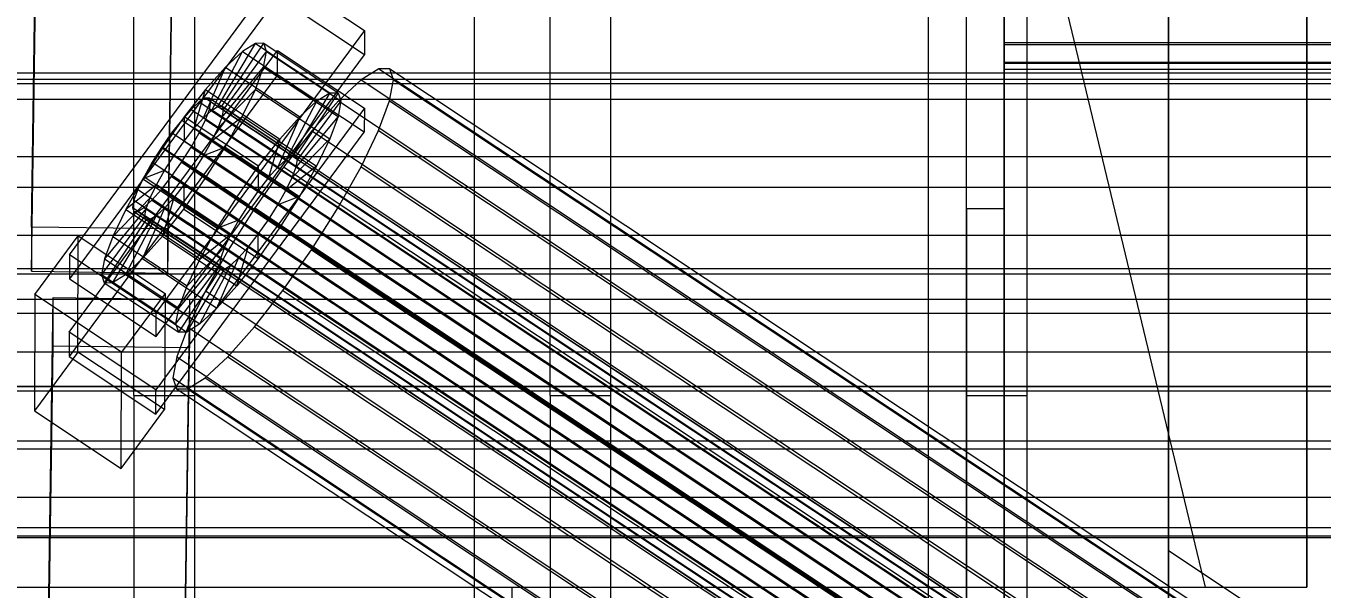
# Model space of a CAD drawing. Header units: millimetres. Extents: x -191664 to 191490, y -197311 to 10263.
# Drawn here: x -379.3 to -208, y -30680.3 to -30605.8 of the extents above; entities that cross this region are included whole.
import ezdxf

# ---------------------------------------------------------------- set-up
doc = ezdxf.new("R2010")
doc.units = ezdxf.units.MM
for name, color, linetype, lineweight in [('COTAS_USUARIO', 1, 'Continuous', 0), ('frontal_briquetadora', 7, 'Continuous', 0), ('frontal_C01', 7, 'Continuous', 0), ('frontal_C02', 7, 'Continuous', 0), ('frontal_C03', 7, 'Continuous', 0), ('frontal_C05-C03', 7, 'Continuous', 0), ('frontal_mezcladora', 7, 'Continuous', 0), ('frontal_secador', 7, 'Continuous', 0)]:
    doc.layers.add(name, color=color, linetype=linetype, lineweight=lineweight)
doc.dimstyles.new('PLANTA_100', dxfattribs={"dimtxt": 250, "dimasz": 150, "dimexe": 150, "dimexo": 80, "dimgap": 100, "dimtad": 1, "dimtih": 1, "dimtoh": 1, "dimdec": 1, "dimdsep": 46, "dimcen": 0.09, "dimclrd": 1, "dimclre": 1, "dimclrt": 1, "dimadec": 0, "dimazin": 0, "dimtfac": 1, "dimtdec": 4, "dimtofl": 0, "dimtmove": 0, "dimatfit": 3, "dimfxl": 1, "dimtolj": 1, "dimtzin": 0, "dimarcsym": 0})

# ---------------------------------------------------------------- blocks, each defined once
blk = doc.blocks.new('*D108')
at = {"layer": 'COTAS_USUARIO', "color": 1, "lineweight": -2, "transparency": 16777216}
for p, q in [((-80, -30400), (-1350, -30400)), ((-1200, -31850), (-1200, -30550)), ((-80, -32000), (-1350, -32000))]:
    blk.add_line(p, q, dxfattribs=at)
at = {"layer": 'COTAS_USUARIO', "color": 1, "transparency": 16777216}
for points in [[(-1225, -30550), (-1175, -30550), (-1200, -30400)], [(-1225, -31850), (-1175, -31850), (-1200, -32000)]]:
    blk.add_solid(points, dxfattribs=at)
at = {"layer": 'Defpoints', "color": 0, "transparency": 16777216}
for p in [(-1200, -30400), (0, -30400), (0, -32000)]:
    blk.add_point(p, dxfattribs=at)
blk = doc.blocks.new('*D109')
at = {"layer": 'COTAS_USUARIO', "color": 1, "lineweight": -2, "transparency": 16777216}
for p, q in [((-80, -28700), (-1350, -28700)), ((-1200, -31850), (-1200, -28850)), ((-80, -32000), (-1350, -32000))]:
    blk.add_line(p, q, dxfattribs=at)
at = {"layer": 'COTAS_USUARIO', "color": 1, "transparency": 16777216}
for points in [[(-1225, -28850), (-1175, -28850), (-1200, -28700)], [(-1225, -31850), (-1175, -31850), (-1200, -32000)]]:
    blk.add_solid(points, dxfattribs=at)
at = {"layer": 'Defpoints', "color": 0, "transparency": 16777216}
for p in [(-1200, -28700), (0, -28700), (0, -32000)]:
    blk.add_point(p, dxfattribs=at)
blk = doc.blocks.new('*D110')
at = {"layer": 'COTAS_USUARIO', "color": 1, "lineweight": -2, "transparency": 16777216}
for p, q in [((-80, -30350), (-1350, -30350)), ((-1200, -31850), (-1200, -30500)), ((-80, -32000), (-1350, -32000))]:
    blk.add_line(p, q, dxfattribs=at)
at = {"layer": 'COTAS_USUARIO', "color": 1, "transparency": 16777216}
for points in [[(-1225, -30500), (-1175, -30500), (-1200, -30350)], [(-1225, -31850), (-1175, -31850), (-1200, -32000)]]:
    blk.add_solid(points, dxfattribs=at)
at = {"layer": 'Defpoints', "color": 0, "transparency": 16777216}
for p in [(-1200, -30350), (0, -30350), (0, -32000)]:
    blk.add_point(p, dxfattribs=at)
blk = doc.blocks.new('*D111')
at = {"layer": 'COTAS_USUARIO', "color": 1, "lineweight": -2, "transparency": 16777216}
for p, q in [((-80, -27700), (-1350, -27700)), ((-1200, -31850), (-1200, -27850)), ((-80, -32000), (-1350, -32000))]:
    blk.add_line(p, q, dxfattribs=at)
at = {"layer": 'COTAS_USUARIO', "color": 1, "transparency": 16777216}
for points in [[(-1225, -27850), (-1175, -27850), (-1200, -27700)], [(-1225, -31850), (-1175, -31850), (-1200, -32000)]]:
    blk.add_solid(points, dxfattribs=at)
at = {"layer": 'Defpoints', "color": 0, "transparency": 16777216}
for p in [(-1200, -27700), (0, -27700), (0, -32000)]:
    blk.add_point(p, dxfattribs=at)
blk = doc.blocks.new('*D121')
at = {"layer": 'COTAS_USUARIO', "color": 1, "lineweight": -2, "transparency": 16777216}
for p, q in [((-80, -29000), (-1350, -29000)), ((-1200, -31850), (-1200, -29150)), ((-80, -32000), (-1350, -32000))]:
    blk.add_line(p, q, dxfattribs=at)
at = {"layer": 'COTAS_USUARIO', "color": 1, "transparency": 16777216}
for points in [[(-1225, -29150), (-1175, -29150), (-1200, -29000)], [(-1225, -31850), (-1175, -31850), (-1200, -32000)]]:
    blk.add_solid(points, dxfattribs=at)
at = {"layer": 'Defpoints', "color": 0, "transparency": 16777216}
for p in [(-1200, -29000), (0, -29000), (0, -32000)]:
    blk.add_point(p, dxfattribs=at)

msp = doc.modelspace()

# ---------------------------------------------------------------- linework, layer by layer
at = {"layer": 'frontal_briquetadora', "color": 9, "true_color": 0xb9c3c2}
for p, q in [((-430, -29820), (-223.45, -30680)), ((-210, -30680), (-210, -29820)), ((-210, -30680), (-210, -30260)), ((-210, -30680), (-210, -30305)), ((-210, -30471), (-210, -30680)), ((-210, -30496), (-210, -30680)), ((-430, -30680), (-223.45, -30680)), ((-430, -30680), (-210, -30680)), ((-223.45, -30680), (-210, -30680))]:
    msp.add_line(p, q, dxfattribs=at)
at = {"layer": 'frontal_briquetadora', "color": 251, "true_color": 0x53616b}
for p, q in [((-430, -30680), (-315, -30680)), ((-315, -30700), (-315, -30680)), ((-260, -30680), (-255, -30680)), ((-260, -30685), (-260, -30680)), ((-255, -30685), (-255, -30680))]:
    msp.add_line(p, q, dxfattribs=at)
at = {"layer": 'frontal_C01', "color": 251, "true_color": 0x586d65}
for p, q in [((-250, -28680.37), (-250, -31735.76)), ((-250, -31740.5), (-250, -28685.1))]:
    msp.add_line(p, q, dxfattribs=at)
at = {"layer": 'frontal_C01', "color": 139, "true_color": 0x345e4e}
for p, q in [((-228.3, -30363.01), (-228.3, -30675.19)), ((-228.3, -30680.88), (-228.3, -30368.7)), ((-130, -30740.44), (-228.3, -30675.19)), ((-228.3, -30675.19), (-228.3, -30987.38)), ((-228.3, -30675.19), (-228.3, -30680.88))]:
    msp.add_line(p, q, dxfattribs=at)
at = {"layer": 'frontal_C01', "color": 139, "true_color": 0x354b57}
for p, q in [((-373.5, -30636.07), (-345.97, -30598.83)), ((-345.97, -30598.83), (-334.5, -30606.44)), ((-345.98, -30602.03), (-373.51, -30639.27)), ((-334.51, -30609.65), (-345.98, -30602.03)), ((-334.5, -30606.44), (-362.03, -30643.68)), ((-334.5, -30606.44), (-334.51, -30609.65)), ((-373.54, -30646.32), (-346.01, -30609.08)), ((-362.04, -30646.88), (-334.51, -30609.65)), ((-346.02, -30612.28), (-346.01, -30609.08)), ((-346.01, -30609.08), (-334.54, -30616.69)), ((-450, -30612.02), (450, -30612.02)), ((-346.02, -30612.28), (-373.55, -30649.52)), ((-334.55, -30619.89), (-346.02, -30612.28)), ((-334.54, -30616.69), (-362.07, -30653.93)), ((-334.54, -30616.69), (-334.55, -30619.89)), ((-362.08, -30657.13), (-334.55, -30619.89)), ((-378.09, -30641.32), (-372.35, -30633.56)), ((-372.41, -30648.93), (-372.35, -30633.56)), ((-372.35, -30633.56), (-360.88, -30641.17)), ((-373.5, -30636.07), (-373.51, -30639.27)), ((-362.03, -30643.68), (-373.5, -30636.07)), ((-373.51, -30639.27), (-362.04, -30646.88)), ((-378.51, -30833.67), (-375.64, -30641.73)), ((-378.09, -30641.32), (-378.14, -30656.69)), ((-366.62, -30648.93), (-378.09, -30641.32)), ((-375.64, -30648.13), (-375.64, -30641.73)), ((-375.64, -30641.73), (-357.65, -30641.97)), ((-360.88, -30641.17), (-366.62, -30648.93)), ((-360.88, -30641.17), (-360.94, -30656.54)), ((-357.65, -30641.97), (-360.51, -30833.92)), ((-357.65, -30641.97), (-357.65, -30648.37)), ((-362.04, -30646.88), (-362.03, -30643.68)), ((-373.54, -30646.32), (-373.55, -30649.52)), ((-362.07, -30653.93), (-373.54, -30646.32)), ((-378.51, -30840.08), (-375.64, -30648.13)), ((-372.41, -30648.93), (-378.14, -30656.69)), ((-357.65, -30648.37), (-375.64, -30648.13)), ((-373.55, -30649.52), (-362.08, -30657.13)), ((-360.94, -30656.54), (-372.41, -30648.93)), ((-366.68, -30664.3), (-366.62, -30648.93)), ((-360.51, -30840.32), (-357.65, -30648.37)), ((-362.08, -30657.13), (-362.07, -30653.93)), ((-378.14, -30656.69), (-366.68, -30664.3)), ((-366.68, -30664.3), (-360.94, -30656.54))]:
    msp.add_line(p, q, dxfattribs=at)
at = {"layer": 'frontal_C01', "color": 155, "true_color": 0x617580}
for p, q in [((-353.89, -30616.46), (-348.92, -30608.14)), ((-353.38, -30616.45), (-347.84, -30608.13)), ((-348.92, -30608.14), (-350.65, -30609.22)), ((-347.84, -30608.13), (-348.92, -30608.14)), ((-348.92, -30608.14), (-339.09, -30614.66)), ((-347.84, -30608.13), (-338.01, -30614.66)), ((-347.47, -30609.2), (-347.84, -30608.13)), ((-354.71, -30616.97), (-350.65, -30609.22)), ((-353.21, -30616.96), (-347.47, -30609.2)), ((-350.65, -30609.22), (-352.9, -30611.3)), ((-350.65, -30609.22), (-340.82, -30615.74)), ((-347.85, -30611.28), (-347.47, -30609.2)), ((-347.47, -30609.2), (-337.64, -30615.73)), ((-355.78, -30617.96), (-352.9, -30611.3)), ((-352.9, -30611.3), (-355.53, -30614.25)), ((-353.38, -30617.94), (-347.85, -30611.28)), ((-352.9, -30611.3), (-343.07, -30617.83)), ((-348.94, -30614.22), (-347.85, -30611.28)), ((-347.85, -30611.28), (-338.02, -30617.8)), ((-355.53, -30614.25), (-358.34, -30617.86)), ((-357.02, -30619.35), (-355.53, -30614.25)), ((-355.53, -30614.25), (-345.7, -30620.78)), ((-353.9, -30619.34), (-348.94, -30614.22)), ((-350.68, -30617.82), (-348.94, -30614.22)), ((-348.94, -30614.22), (-339.11, -30620.74)), ((-339.09, -30614.66), (-344.06, -30622.98)), ((-338.01, -30614.66), (-343.55, -30622.98)), ((-340.82, -30615.74), (-339.09, -30614.66)), ((-339.09, -30614.66), (-338.01, -30614.66)), ((-338.01, -30614.66), (-337.64, -30615.73)), ((-355.78, -30617.96), (-354.71, -30616.97)), ((-354.71, -30616.97), (-353.89, -30616.46)), ((-344.88, -30623.49), (-354.71, -30616.97)), ((-353.89, -30616.46), (-353.38, -30616.45)), ((-344.06, -30622.98), (-353.89, -30616.46)), ((-343.55, -30622.98), (-353.38, -30616.45)), ((-353.38, -30616.45), (-353.21, -30616.96)), ((-353.21, -30616.96), (-353.38, -30617.94)), ((-343.38, -30623.49), (-353.21, -30616.96)), ((-340.82, -30615.74), (-344.88, -30623.49)), ((-337.64, -30615.73), (-343.38, -30623.49)), ((-343.07, -30617.83), (-340.82, -30615.74)), ((-337.64, -30615.73), (-338.02, -30617.8)), ((-358.34, -30617.86), (-361.17, -30621.88)), ((-358.34, -30617.86), (-358.36, -30621.06)), ((-348.52, -30624.38), (-358.34, -30617.86)), ((-357.02, -30619.35), (-355.78, -30617.96)), ((-345.95, -30624.48), (-355.78, -30617.96)), ((-354.72, -30621.04), (-350.68, -30617.82)), ((-353.38, -30617.94), (-353.9, -30619.34)), ((-343.55, -30624.47), (-353.38, -30617.94)), ((-352.94, -30621.84), (-350.68, -30617.82)), ((-350.68, -30617.82), (-340.85, -30624.35)), ((-343.07, -30617.83), (-345.95, -30624.48)), ((-345.7, -30620.78), (-343.07, -30617.83)), ((-338.02, -30617.8), (-343.55, -30624.47)), ((-338.02, -30617.8), (-339.11, -30620.74)), ((-358.36, -30621.06), (-357.02, -30619.35)), ((-347.19, -30625.88), (-357.02, -30619.35)), ((-353.9, -30619.34), (-354.72, -30621.04)), ((-344.07, -30625.86), (-353.9, -30619.34)), ((-361.17, -30621.88), (-363.8, -30626.05)), ((-359.69, -30622.97), (-361.17, -30621.88)), ((-361.17, -30621.88), (-351.34, -30628.41)), ((-359.69, -30622.97), (-358.36, -30621.06)), ((-358.36, -30621.06), (-348.53, -30627.59)), ((-354.72, -30621.04), (-355.8, -30622.95)), ((-355.8, -30622.95), (-352.94, -30621.84)), ((-355.57, -30626), (-352.94, -30621.84)), ((-344.9, -30627.57), (-354.72, -30621.04)), ((-352.94, -30621.84), (-343.11, -30628.37)), ((-348.52, -30624.38), (-345.7, -30620.78)), ((-345.7, -30620.78), (-347.19, -30625.88)), ((-339.11, -30620.74), (-344.07, -30625.86)), ((-339.11, -30620.74), (-340.85, -30624.35)), ((-360.94, -30624.94), (-359.69, -30622.97)), ((-349.86, -30629.49), (-359.69, -30622.97)), ((-355.8, -30622.95), (-357.04, -30624.92)), ((-345.97, -30629.47), (-355.8, -30622.95)), ((-344.88, -30623.49), (-345.95, -30624.48)), ((-344.06, -30622.98), (-344.88, -30623.49)), ((-343.55, -30622.98), (-344.06, -30622.98)), ((-343.38, -30623.49), (-343.55, -30622.98)), ((-343.55, -30624.47), (-343.38, -30623.49)), ((-360.94, -30624.94), (-363.8, -30626.05)), ((-362.01, -30626.84), (-360.94, -30624.94)), ((-351.11, -30631.46), (-360.94, -30624.94)), ((-357.04, -30624.92), (-358.38, -30626.83)), ((-357.04, -30624.92), (-355.57, -30626)), ((-347.21, -30631.44), (-357.04, -30624.92)), ((-351.34, -30628.41), (-348.52, -30624.38)), ((-348.53, -30627.59), (-348.52, -30624.38)), ((-345.95, -30624.48), (-347.19, -30625.88)), ((-340.85, -30624.35), (-344.9, -30627.57)), ((-344.07, -30625.86), (-343.55, -30624.47)), ((-340.85, -30624.35), (-343.11, -30628.37)), ((-363.8, -30626.05), (-366.06, -30630.07)), ((-362.01, -30626.84), (-366.06, -30630.07)), ((-363.8, -30626.05), (-353.97, -30632.57)), ((-362.83, -30628.55), (-362.01, -30626.84)), ((-352.18, -30633.37), (-362.01, -30626.84)), ((-358.38, -30626.83), (-359.71, -30628.53)), ((-358.39, -30630.03), (-355.57, -30626)), ((-358.38, -30626.83), (-358.39, -30630.03)), ((-348.55, -30633.35), (-358.38, -30626.83)), ((-355.57, -30626), (-345.74, -30632.53)), ((-347.19, -30625.88), (-348.53, -30627.59)), ((-344.9, -30627.57), (-344.07, -30625.86)), ((-362.83, -30628.55), (-367.79, -30633.67)), ((-363.35, -30629.94), (-362.83, -30628.55)), ((-353, -30635.07), (-362.83, -30628.55)), ((-359.71, -30628.53), (-361.21, -30633.63)), ((-359.71, -30628.53), (-360.96, -30629.93)), ((-349.88, -30635.06), (-359.71, -30628.53)), ((-353.97, -30632.57), (-351.34, -30628.41)), ((-351.34, -30628.41), (-349.86, -30629.49)), ((-348.53, -30627.59), (-349.86, -30629.49)), ((-345.97, -30629.47), (-344.9, -30627.57)), ((-343.11, -30628.37), (-345.97, -30629.47)), ((-343.11, -30628.37), (-345.74, -30632.53)), ((-363.35, -30629.94), (-368.89, -30636.61)), ((-366.06, -30630.07), (-367.79, -30633.67)), ((-366.06, -30630.07), (-356.23, -30636.59)), ((-360.96, -30629.93), (-363.84, -30636.58)), ((-363.53, -30630.93), (-363.35, -30629.94)), ((-353.52, -30636.47), (-363.35, -30629.94)), ((-360.96, -30629.93), (-362.03, -30630.92)), ((-361.21, -30633.63), (-358.39, -30630.03)), ((-351.13, -30636.45), (-360.96, -30629.93)), ((-358.39, -30630.03), (-348.56, -30636.55)), ((-349.86, -30629.49), (-351.11, -30631.46)), ((-347.21, -30631.44), (-345.97, -30629.47)), ((-363.53, -30630.93), (-369.27, -30638.68)), ((-363.36, -30631.43), (-368.9, -30639.76)), ((-362.84, -30631.43), (-367.82, -30639.75)), ((-362.03, -30630.92), (-366.09, -30638.67)), ((-363.36, -30631.43), (-363.53, -30630.93)), ((-353.7, -30637.45), (-363.53, -30630.93)), ((-362.84, -30631.43), (-363.36, -30631.43)), ((-353.53, -30637.96), (-363.36, -30631.43)), ((-362.03, -30630.92), (-362.84, -30631.43)), ((-353.01, -30637.96), (-362.84, -30631.43)), ((-352.2, -30637.44), (-362.03, -30630.92)), ((-353.97, -30632.57), (-351.11, -30631.46)), ((-351.11, -30631.46), (-352.18, -30633.37)), ((-345.74, -30632.53), (-348.56, -30636.55)), ((-348.55, -30633.35), (-347.21, -30631.44)), ((-345.74, -30632.53), (-347.21, -30631.44)), ((-367.79, -30633.67), (-368.89, -30636.61)), ((-367.79, -30633.67), (-357.96, -30640.19)), ((-363.84, -30636.58), (-361.21, -30633.63)), ((-361.21, -30633.63), (-351.38, -30640.16)), ((-356.23, -30636.59), (-353.97, -30632.57)), ((-356.23, -30636.59), (-352.18, -30633.37)), ((-352.18, -30633.37), (-353, -30635.07)), ((-349.88, -30635.06), (-348.55, -30633.35)), ((-348.56, -30636.55), (-348.55, -30633.35)), ((-357.96, -30640.19), (-353, -30635.07)), ((-353, -30635.07), (-353.52, -30636.47)), ((-351.38, -30640.16), (-349.88, -30635.06)), ((-351.13, -30636.45), (-349.88, -30635.06)), ((-368.89, -30636.61), (-369.27, -30638.68)), ((-368.89, -30636.61), (-359.06, -30643.13)), ((-366.09, -30638.67), (-363.84, -30636.58)), ((-363.84, -30636.58), (-354.01, -30643.11)), ((-359.44, -30645.21), (-353.7, -30637.45)), ((-359.06, -30643.13), (-353.52, -30636.47)), ((-357.96, -30640.19), (-356.23, -30636.59)), ((-356.26, -30645.19), (-352.2, -30637.44)), ((-354.01, -30643.11), (-351.13, -30636.45)), ((-353.52, -30636.47), (-353.7, -30637.45)), ((-353.7, -30637.45), (-353.53, -30637.96)), ((-353.01, -30637.96), (-352.2, -30637.44)), ((-352.2, -30637.44), (-351.13, -30636.45)), ((-348.56, -30636.55), (-351.38, -30640.16)), ((-369.27, -30638.68), (-368.9, -30639.76)), ((-369.27, -30638.68), (-359.44, -30645.21)), ((-367.82, -30639.75), (-366.09, -30638.67)), ((-366.09, -30638.67), (-356.26, -30645.19)), ((-359.07, -30646.28), (-353.53, -30637.96)), ((-357.99, -30646.28), (-353.01, -30637.96)), ((-353.53, -30637.96), (-353.01, -30637.96)), ((-368.9, -30639.76), (-367.82, -30639.75)), ((-368.9, -30639.76), (-359.07, -30646.28)), ((-367.82, -30639.75), (-357.99, -30646.28)), ((-359.06, -30643.13), (-357.96, -30640.19)), ((-351.38, -30640.16), (-354.01, -30643.11)), ((-359.44, -30645.21), (-359.06, -30643.13)), ((-354.01, -30643.11), (-356.26, -30645.19)), ((-359.07, -30646.28), (-359.44, -30645.21)), ((-356.26, -30645.19), (-357.99, -30646.28)), ((-357.99, -30646.28), (-359.07, -30646.28))]:
    msp.add_line(p, q, dxfattribs=at)
at = {"layer": 'frontal_C01', "color": 252, "true_color": 0x83939a}
for p, q in [((-332.63, -30611.51), (-334.94, -30612.96)), ((-331.18, -30611.5), (-332.63, -30611.51)), ((-332.63, -30611.51), (-148.32, -30733.84)), ((-330.69, -30612.94), (-331.18, -30611.5)), ((-331.18, -30611.5), (-146.87, -30733.84)), ((-334.94, -30612.96), (-337.95, -30615.75)), ((-334.94, -30612.96), (-150.63, -30735.29)), ((-331.2, -30615.71), (-330.69, -30612.94)), ((-330.69, -30612.94), (-146.38, -30735.27)), ((-337.95, -30615.75), (-341.46, -30619.69)), ((-337.95, -30615.75), (-153.64, -30738.08)), ((-332.66, -30619.64), (-331.2, -30615.71)), ((-331.2, -30615.71), (-146.89, -30738.04)), ((-341.46, -30619.69), (-345.23, -30624.51)), ((-341.46, -30619.69), (-157.15, -30742.02)), ((-334.98, -30624.46), (-332.66, -30619.64)), ((-332.66, -30619.64), (-148.35, -30741.97)), ((-345.23, -30624.51), (-349, -30629.89)), ((-160.92, -30746.84), (-345.23, -30624.51)), ((-338, -30629.83), (-334.98, -30624.46)), ((-334.98, -30624.46), (-150.67, -30746.79)), ((-349, -30629.89), (-352.52, -30635.45)), ((-349, -30629.89), (-164.69, -30752.22)), ((-341.52, -30635.4), (-338, -30629.83)), ((-338, -30629.83), (-153.69, -30752.16)), ((-352.52, -30635.45), (-355.54, -30640.83)), ((-352.52, -30635.45), (-168.21, -30757.78)), ((-345.29, -30640.78), (-341.52, -30635.4)), ((-341.52, -30635.4), (-157.21, -30757.73)), ((-355.54, -30640.83), (-357.86, -30645.64)), ((-355.54, -30640.83), (-171.23, -30763.16)), ((-349.06, -30645.6), (-345.29, -30640.78)), ((-345.29, -30640.78), (-160.98, -30763.11)), ((-357.86, -30645.64), (-359.33, -30649.57)), ((-357.86, -30645.64), (-173.55, -30767.97)), ((-352.57, -30649.54), (-349.06, -30645.6)), ((-349.06, -30645.6), (-164.75, -30767.93)), ((-359.33, -30649.57), (-359.83, -30652.35)), ((-359.33, -30649.57), (-175.02, -30771.9)), ((-355.58, -30652.33), (-352.57, -30649.54)), ((-352.57, -30649.54), (-168.26, -30771.87)), ((-359.83, -30652.35), (-359.34, -30653.78)), ((-359.83, -30652.35), (-175.52, -30774.68)), ((-357.89, -30653.77), (-355.58, -30652.33)), ((-355.58, -30652.33), (-171.28, -30774.66)), ((-359.34, -30653.78), (-357.89, -30653.77)), ((-359.34, -30653.78), (-175.03, -30776.11)), ((-357.89, -30653.77), (-173.58, -30776.11))]:
    msp.add_line(p, q, dxfattribs=at)
at = {"layer": 'frontal_C01', "color": 9, "true_color": 0xbac6cb}
for p, q in [((-355.53, -30615.37), (-356.35, -30615.88)), ((-355.02, -30615.37), (-355.53, -30615.37)), ((-355.53, -30615.37), (-141.73, -30757.27)), ((-354.84, -30615.87), (-355.02, -30615.37)), ((-355.02, -30615.37), (-141.22, -30757.27)), ((-357.42, -30616.87), (-358.66, -30618.27)), ((-356.35, -30615.88), (-357.42, -30616.87)), ((-357.42, -30616.87), (-143.62, -30758.77)), ((-356.35, -30615.88), (-142.55, -30757.79)), ((-355.54, -30618.25), (-355.02, -30616.86)), ((-355.02, -30616.86), (-354.84, -30615.87)), ((-355.02, -30616.86), (-141.22, -30758.76)), ((-354.84, -30615.87), (-141.04, -30757.78)), ((-358.66, -30618.27), (-360, -30619.97)), ((-358.66, -30618.27), (-144.86, -30760.17)), ((-356.36, -30619.96), (-355.54, -30618.25)), ((-355.54, -30618.25), (-141.74, -30760.15)), ((-360, -30619.97), (-361.33, -30621.88)), ((-146.2, -30761.88), (-360, -30619.97)), ((-357.43, -30621.86), (-356.36, -30619.96)), ((-356.36, -30619.96), (-142.56, -30761.86)), ((-361.33, -30621.88), (-362.58, -30623.85)), ((-361.33, -30621.88), (-147.53, -30763.78)), ((-358.68, -30623.83), (-357.43, -30621.86)), ((-357.43, -30621.86), (-143.64, -30763.76)), ((-362.58, -30623.85), (-363.65, -30625.76)), ((-362.58, -30623.85), (-148.78, -30765.76)), ((-360.02, -30625.74), (-358.68, -30623.83)), ((-358.68, -30623.83), (-144.88, -30765.74)), ((-363.65, -30625.76), (-364.47, -30627.46)), ((-363.65, -30625.76), (-149.85, -30767.66)), ((-361.35, -30627.45), (-360.02, -30625.74)), ((-360.02, -30625.74), (-146.22, -30767.64)), ((-364.99, -30628.85), (-365.17, -30629.84)), ((-364.47, -30627.46), (-364.99, -30628.85)), ((-364.99, -30628.85), (-151.19, -30770.76)), ((-364.47, -30627.46), (-150.67, -30769.37)), ((-363.66, -30629.83), (-362.6, -30628.84)), ((-362.6, -30628.84), (-361.35, -30627.45)), ((-362.6, -30628.84), (-148.8, -30770.75)), ((-361.35, -30627.45), (-147.55, -30769.35)), ((-365.17, -30629.84), (-364.99, -30630.35)), ((-365.17, -30629.84), (-151.37, -30771.74)), ((-364.99, -30630.35), (-364.48, -30630.34)), ((-364.99, -30630.35), (-151.2, -30772.25)), ((-364.48, -30630.34), (-363.66, -30629.83)), ((-364.48, -30630.34), (-150.68, -30772.25)), ((-363.66, -30629.83), (-149.86, -30771.74))]:
    msp.add_line(p, q, dxfattribs=at)
at = {"layer": 'frontal_C02', "color": 251, "true_color": 0x586d65}
for p, q in [((-250, -28976.99), (-250, -31767.54)), ((-250, -31772.31), (-250, -28981.77))]:
    msp.add_line(p, q, dxfattribs=at)
at = {"layer": 'frontal_C02', "color": 139, "true_color": 0x354b57}
for p, q in [((-378.51, -30632.41), (-375.64, -30438.64)), ((-357.65, -30438.89), (-360.51, -30632.65)), ((-378.51, -30638.26), (-375.64, -30444.49)), ((-360.51, -30638.5), (-357.65, -30444.73)), ((-450, -30615.49), (450, -30615.49)), ((450, -30627.18), (-450, -30627.18)), ((-425, -30627.14), (425, -30627.14)), ((-360.51, -30632.65), (-378.51, -30632.41)), ((-378.51, -30632.41), (-378.51, -30638.26)), ((-360.51, -30638.5), (-360.51, -30632.65)), ((425, -30638.62), (-425, -30638.62)), ((-378.51, -30638.26), (-360.51, -30638.5)), ((425, -30641.99), (-425, -30641.99)), ((450, -30648.96), (-450, -30648.96)), ((-425, -30653.47), (425, -30653.47)), ((-450, -30660.65), (450, -30660.65))]:
    msp.add_line(p, q, dxfattribs=at)
at = {"layer": 'frontal_C02', "color": 139, "true_color": 0x345e4e}
for p, q in [((-228.3, -30472.12), (-228.3, -30756.94)), ((-228.3, -30762.68), (-228.3, -30477.86))]:
    msp.add_line(p, q, dxfattribs=at)
at = {"layer": 'frontal_C03', "color": 251, "true_color": 0x586d65}
for p, q in [((-250, -28596.31), (-250, -31246.31)), ((-250, -31251.12), (-250, -28601.12))]:
    msp.add_line(p, q, dxfattribs=at)
at = {"layer": 'frontal_C03', "color": 139, "true_color": 0x345e4e}
for p, q in [((-250, -30689.74), (-250, -30425.81)), ((-250, -30695.51), (-250, -30431.59))]:
    msp.add_line(p, q, dxfattribs=at)
at = {"layer": 'frontal_C03', "color": 252, "true_color": 0x83939a}
for p, q in [((-250, -30603.92), (-250, -30608.01)), ((-250, -30608.29), (-250, -30604.31)), ((-250, -30608.01), (-250, -30610.61)), ((-250, -30608.01), (250, -30608.01)), ((-250, -30610.76), (-250, -30608.29)), ((-250, -30608.29), (250, -30608.29)), ((-250, -30610.61), (-250, -30611.55)), ((-250, -30610.61), (250, -30610.61)), ((-250, -30611.55), (-250, -30610.76)), ((-250, -30610.76), (250, -30610.76)), ((-250, -30611.55), (250, -30611.55))]:
    msp.add_line(p, q, dxfattribs=at)
at = {"layer": 'frontal_C05-C03', "color": 252, "true_color": 0x89969c}
for p, q in [((-255, -30795.33), (-255, -30630)), ((-255, -30630), (-255, -30730)), ((-250, -30630), (-255, -30630)), ((-250, -30730), (-250, -30630)), ((-250, -30630), (-250, -30795.33))]:
    msp.add_line(p, q, dxfattribs=at)
at = {"layer": 'frontal_mezcladora', "color": 250, "true_color": 0x33393d}
for p, q in [((-365, -30654.65), (-365, -30590)), ((-357, -30590), (-357, -30654.65)), ((-310, -30654.65), (-310, -30590)), ((-302, -30590), (-302, -30654.65)), ((-255, -30654.65), (-255, -30590)), ((-247, -30590), (-247, -30654.65)), ((-420, -30637.9), (240, -30637.9)), ((-365, -30654.65), (-365, -30709.47)), ((-365, -30654.65), (-357, -30654.65)), ((-357, -30654.65), (-357, -30709.47)), ((-310, -30654.65), (-310, -30709.47)), ((-310, -30654.65), (-302, -30654.65)), ((-302, -30654.65), (-302, -30709.47)), ((-255, -30654.65), (-255, -30709.47)), ((-255, -30654.65), (-247, -30654.65)), ((-247, -30654.65), (-247, -30709.47))]:
    msp.add_line(p, q, dxfattribs=at)
at = {"layer": 'frontal_mezcladora', "color": 251, "true_color": 0x64686b}
for p, q in [((-320, -30820), (-320, -30600)), ((-260, -30820), (-260, -30600))]:
    msp.add_line(p, q, dxfattribs=at)
at = {"layer": 'frontal_secador', "color": 253, "true_color": 0xa4b0b5}
for p, q in [((1360, -30613.5), (-1360, -30613.5)), ((1250, -30612.92), (-1250, -30612.92)), ((1360, -30623.15), (-1360, -30623.15)), ((-1360, -30633.5), (1360, -30633.5)), ((-1250, -30633.5), (1250, -30633.5)), ((1360, -30643.85), (-1360, -30643.85)), ((1360, -30653.5), (-1360, -30653.5)), ((1250, -30654.08), (-1250, -30654.08)), ((1360, -30661.78), (-1360, -30661.78)), ((1360, -30668.14), (-1360, -30668.14)), ((1360, -30672.14), (-1360, -30672.14)), ((1360, -30673.5), (-1360, -30673.5)), ((1250, -30673.25), (-1250, -30673.25))]:
    msp.add_line(p, q, dxfattribs=at)

# ---------------------------------------------------------------- dimensions: what is measured, and where the dimension line sits
at = {"layer": 'COTAS_USUARIO'}
for p2, picture, middle in [((0, -27700), '*D111', (-1200, -29850)), ((0, -28700), '*D109', (-1200, -30350)), ((0, -29000), '*D121', (-1200, -30500)), ((0, -30350), '*D110', (-1200, -31175)), ((0, -30400), '*D108', (-1200, -31200))]:
    dim = msp.add_aligned_dim(p1=(0, -32000), p2=p2, distance=1200, dimstyle='PLANTA_100', dxfattribs=at)
    dim.commit()
    dim.dimension.update_dxf_attribs({"geometry": picture, "text_midpoint": middle})

doc.saveas('drawing.dxf')
